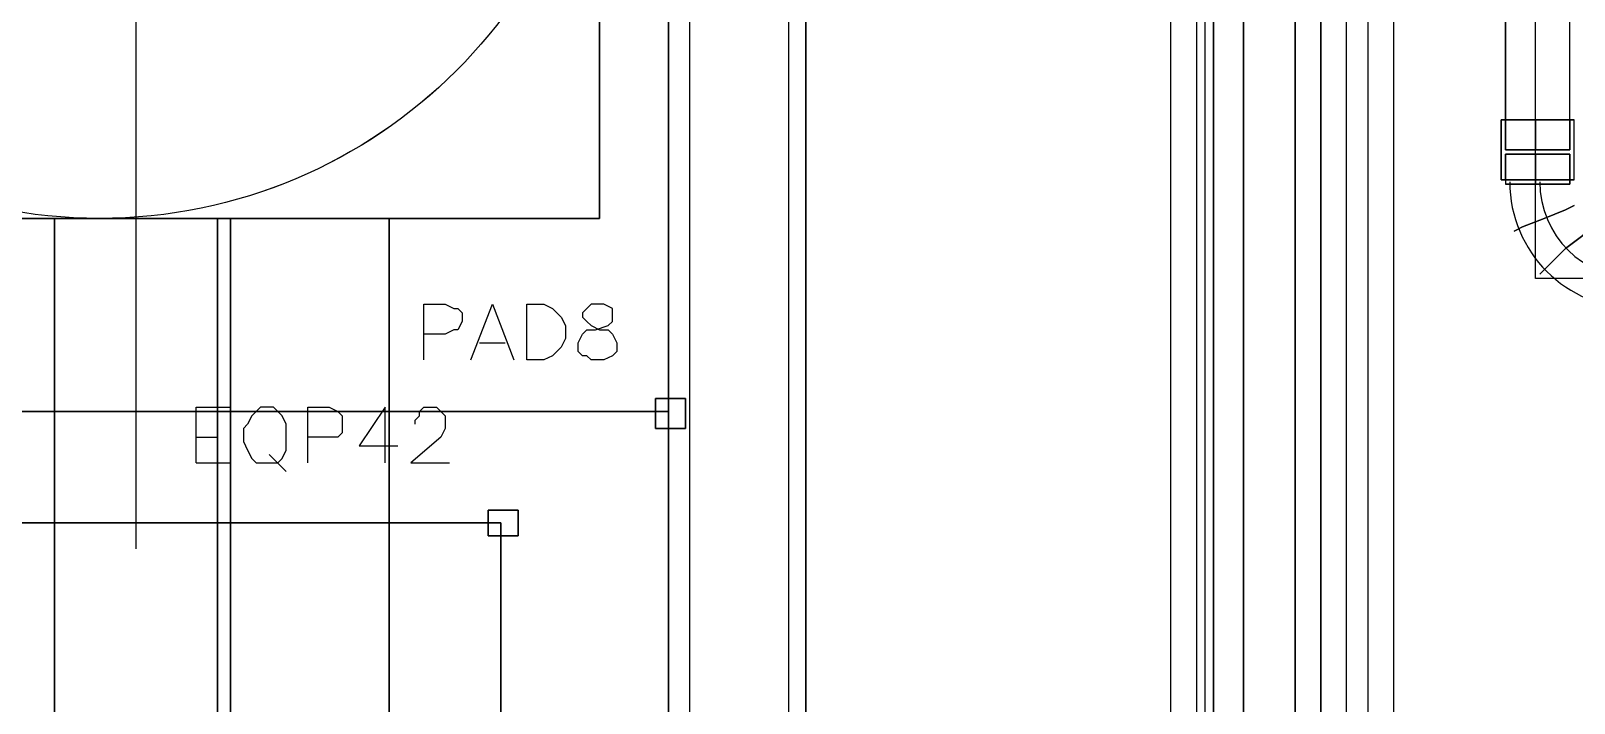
# Model space of a CAD drawing. Header units: metres. Extents: x 114 to 218, y 8 to 180.
# Drawn here: x 165.1 to 170.63, y 75.33 to 77.75 of the extents above; entities that cross this region are included whole.
import ezdxf

# ---------------------------------------------------------------- set-up
doc = ezdxf.new("R2010")
doc.units = ezdxf.units.M
doc.header["$MEASUREMENT"] = 0
for name, color, linetype in [('_Route', 7, 'Continuous'), ('A-2D-I-WALL', 7, 'Continuous'), ('A-3D-I-WALL', 7, 'Continuous'), ('A_GRID', 7, 'Continuous'), ('E-EQUIP', 7, 'Continuous'), ('E-EQUIP-PAD', 7, 'Continuous'), ('E-TFP-EQUIP', 7, 'Continuous'), ('E-TFP-EQUIP PAD', 7, 'Continuous'), ('PL-DHW-Pipe', 7, 'Continuous'), ('PL-DHW-Pipe_Fitting-Insulation', 7, 'Continuous'), ('PL-DHWR-Pipe', 7, 'Continuous'), ('PL-DHWR-Pipe_Fitting-Insulation', 7, 'Continuous'), ('PL-VA-Connector', 7, 'Continuous'), ('PL-VA-Fitting', 7, 'Continuous'), ('PL-VA-Pipe', 7, 'Continuous'), ('S-3D-BEAM', 7, 'Continuous'), ('S-3D-FTNG', 7, 'Continuous'), ('S-3D-PILR', 7, 'Continuous')]:
    doc.layers.add(name, color=color, linetype=linetype)

msp = doc.modelspace()

# ---------------------------------------------------------------- linework, layer by layer
at = {"layer": '_Route', "color": 4, "true_color": 0x00ffff}
for points in [[(126.489, 57.984), (150.623, 57.984), (150.623, 65.1518), (169.8193, 65.1518), (169.8193, 85.5019), (182.2324, 85.5019)], [(126.489, 57.984), (150.623, 57.984), (150.623, 65.1518), (169.8193, 65.1518), (169.8193, 85.5019), (182.2324, 85.5019)], [(193.461, 85.4557), (193.461, 85.0712), (169.3117, 85.0712), (169.3117, 65.721), (150.623, 65.721), (150.623, 77.2265), (141.1786, 77.2265), (140.8402, 77.2265), (130.5806, 77.2265), (130.2422, 77.2265), (126.489, 77.2265)], [(193.461, 85.4557), (193.461, 85.0712), (169.3117, 85.0712), (169.3117, 65.721), (150.623, 65.721), (150.623, 77.2265), (141.1786, 77.2265), (140.8402, 77.2265), (130.5806, 77.2265), (130.2422, 77.2265), (126.489, 77.2265)], [(183.3091, 76.2267), (182.6785, 76.8573), (170.4961, 76.8573), (170.4961, 81.9179), (165.8508, 81.9179)], [(183.3091, 76.2267), (182.6785, 76.8573), (170.4961, 76.8573), (170.4961, 81.9179), (165.8508, 81.9179)]]:
    msp.add_lwpolyline(points, dxfattribs=at)
at = {"layer": 'A-2D-I-WALL', "color": 9, "true_color": 0xbababa}
for points in [[(167.8197, 78.1186), (167.8197, 69.4126)], [(167.8812, 69.4741), (167.8812, 78.0571)], [(167.4659, 67.536), (167.4659, 77.9956)], [(167.389, 77.7649), (167.389, 67.5975)]]:
    msp.add_lwpolyline(points, dxfattribs=at)
at = {"layer": 'A-3D-I-WALL', "color": 42, "true_color": 0xdda500}
for points in [[(167.389, 78.0571), (167.389, 67.5975), (167.4659, 67.5975), (167.4659, 78.0571), (167.389, 78.0571), (167.8812, 78.0571), (167.8812, 67.5975)], [(167.389, 78.0571), (167.8812, 78.0571), (167.8812, 69.4741), (167.8812, 68.9973), (167.8812, 67.5975), (167.389, 67.5975), (167.389, 78.0571), (167.389, 67.5975)], [(167.8197, 67.5975), (167.8812, 67.5975), (167.8812, 78.0571), (167.8197, 78.0571), (167.8197, 67.5975)]]:
    msp.add_lwpolyline(points, dxfattribs=at)
at = {"layer": 'A_GRID', "color": 1, "true_color": 0xff0000}
msp.add_lwpolyline([(165.4817, 75.8883), (165.4817, 78.2878)], dxfattribs=at)
at = {"layer": 'E-EQUIP', "color": 6, "true_color": 0xff00ff}
for points in [[(164.3896, 72.7966), (164.3896, 75.9806), (166.7891, 75.9806), (166.7891, 72.7966), (166.7891, 75.9806), (164.3896, 75.9806), (164.3896, 72.7966)], [(164.3896, 72.7966), (164.3896, 75.9806), (166.7891, 75.9806), (166.7891, 72.7966), (166.7891, 75.9806), (166.7891, 75.9806), (164.3896, 75.9806), (164.3896, 72.7966)], [(166.7891, 75.9806), (166.7891, 75.9806)], [(166.7891, 75.9806), (166.7891, 75.9806)], [(166.7891, 75.9806), (166.7891, 75.9806)]]:
    msp.add_lwpolyline(points, dxfattribs=at)
at = {"layer": 'E-EQUIP-PAD', "color": 8, "true_color": 0x767676}
for points in [[(164.0358, 72.4274), (164.0358, 76.3805), (167.389, 76.3805), (167.389, 72.4274), (167.389, 76.3805), (164.0358, 76.3805), (164.0358, 72.4274)], [(167.389, 76.3805), (167.389, 76.3805)], [(167.389, 76.3805), (167.389, 76.3805)]]:
    msp.add_lwpolyline(points, dxfattribs=at)
at = {"layer": 'E-TFP-EQUIP', "color": 6, "true_color": 0xff00ff}
for points in [[(165.697, 76.1959), (165.697, 76.3959), (165.8201, 76.3959)], [(165.9278, 76.3959), (165.9124, 76.3805), (165.897, 76.3651), (165.8816, 76.3344), (165.8662, 76.319), (165.8662, 76.2728), (165.8816, 76.2421), (165.897, 76.2113), (165.9124, 76.1959), (165.9278, 76.1959), (165.9739, 76.1959), (165.9893, 76.1959), (166.0047, 76.2113), (166.0201, 76.2421), (166.0201, 76.2728), (166.0201, 76.319), (166.0201, 76.3344), (166.0047, 76.3651), (165.9893, 76.3805), (165.9739, 76.3959), (165.9278, 76.3959)], [(166.097, 76.1959), (166.097, 76.3959), (166.1739, 76.3959), (166.2046, 76.3805), (166.22, 76.3651), (166.22, 76.3497), (166.22, 76.319), (166.22, 76.3036), (166.2046, 76.2882), (166.1739, 76.2882), (166.097, 76.2882)], [(166.3738, 76.1959), (166.3738, 76.3959), (166.2815, 76.2575), (166.42, 76.2575)], [(166.4815, 76.3344), (166.4815, 76.3497), (166.4969, 76.3651), (166.4969, 76.3805), (166.5123, 76.3959), (166.5584, 76.3959), (166.5738, 76.3805), (166.5892, 76.3651), (166.5892, 76.3497), (166.5892, 76.3344), (166.5892, 76.319), (166.5738, 76.2882), (166.4661, 76.1959), (166.6046, 76.1959)], [(165.697, 76.2882), (165.7739, 76.2882)], [(165.9585, 76.2267), (166.0201, 76.1652)], [(165.697, 76.1959), (165.8201, 76.1959)], [(166.8507, 76.0267), (166.743, 76.0267), (166.743, 75.9344), (166.743, 76.0267), (166.8507, 76.0267)], [(166.743, 76.0267), (166.743, 76.0267)], [(166.743, 76.0267), (166.743, 76.0267)], [(166.8507, 75.9344), (166.8507, 76.0267), (166.8507, 75.9344)], [(166.8507, 76.0267), (166.8507, 76.0267)], [(166.8507, 76.0267), (166.8507, 76.0267)], [(166.8507, 75.9344), (166.743, 75.9344), (166.8507, 75.9344)], [(166.743, 75.9344), (166.743, 75.9344)], [(166.743, 75.9344), (166.743, 75.9344)], [(166.8507, 75.9344), (166.8507, 75.9344)]]:
    msp.add_lwpolyline(points, dxfattribs=at)
at = {"layer": 'E-TFP-EQUIP PAD', "color": 8, "true_color": 0x767676}
for points in [[(166.5123, 76.5651), (166.5123, 76.765), (166.5892, 76.765), (166.6199, 76.7497), (166.6353, 76.7497), (166.6507, 76.7343), (166.6507, 76.7035), (166.6353, 76.6728), (166.6199, 76.6728), (166.5892, 76.6574), (166.5123, 76.6574)], [(166.6815, 76.5651), (166.7584, 76.765), (166.8353, 76.5651)], [(166.8814, 76.5651), (166.8814, 76.765), (166.9429, 76.765), (166.9737, 76.7497), (166.9891, 76.7343), (167.0045, 76.7189), (167.0199, 76.6881), (167.0199, 76.642), (167.0045, 76.6112), (166.9891, 76.5958), (166.9737, 76.5805), (166.9429, 76.5651), (166.8814, 76.5651)], [(167.1122, 76.765), (167.0968, 76.7497), (167.0814, 76.7343), (167.0814, 76.7189), (167.0968, 76.7035), (167.1122, 76.6881), (167.1429, 76.6728), (167.1737, 76.6728), (167.1891, 76.6574), (167.2045, 76.6266), (167.2045, 76.5958), (167.1891, 76.5805), (167.1583, 76.5651), (167.1122, 76.5651), (167.0968, 76.5805), (167.0814, 76.5805), (167.066, 76.5958), (167.066, 76.6266), (167.0814, 76.6574), (167.0968, 76.6728), (167.1275, 76.6728), (167.1737, 76.6881), (167.1891, 76.7035), (167.1891, 76.7189), (167.1891, 76.7343), (167.1891, 76.7497), (167.1583, 76.765), (167.1122, 76.765)], [(166.7122, 76.6266), (166.8045, 76.6266)], [(167.4506, 76.4267), (167.3429, 76.4267), (167.3429, 76.319), (167.3429, 76.4267), (167.4506, 76.4267)], [(167.3429, 76.4267), (167.3429, 76.4267)], [(167.3429, 76.4267), (167.3429, 76.4267)], [(167.4506, 76.319), (167.4506, 76.4267), (167.4506, 76.319)], [(167.4506, 76.4267), (167.4506, 76.4267)], [(167.4506, 76.4267), (167.4506, 76.4267)], [(167.4506, 76.319), (167.3429, 76.319), (167.4506, 76.319)], [(167.3429, 76.319), (167.3429, 76.319)], [(167.3429, 76.319), (167.3429, 76.319)], [(167.4506, 76.319), (167.4506, 76.319)]]:
    msp.add_lwpolyline(points, dxfattribs=at)
at = {"layer": 'PL-DHW-Pipe', "color": 1, "true_color": 0xff0000}
for points in [[(169.727, 65.2749), (169.727, 84.4405)], [(169.727, 84.4405), (169.727, 65.2749)], [(169.727, 65.2749), (169.727, 84.4405)], [(169.727, 84.4405), (169.727, 65.2749)], [(169.8193, 65.2749), (169.8193, 84.4405)], [(169.8193, 65.2749), (169.8193, 84.4405)], [(169.8193, 65.2749), (169.8193, 84.4405)], [(169.8193, 65.2749), (169.8193, 84.4405)], [(169.8962, 65.2749), (169.8962, 84.4405)], [(169.8962, 65.2749), (169.8962, 84.4405)], [(169.8962, 65.2749), (169.8962, 84.4405)], [(169.8962, 65.2749), (169.8962, 84.4405)]]:
    msp.add_lwpolyline(points, dxfattribs=at)
at = {"layer": 'PL-DHW-Pipe_Fitting-Insulation', "color": 7, "true_color": 0xfafafa}
for points in [[(169.6348, 65.2749), (169.6348, 84.4405)], [(169.6348, 84.4405), (169.6348, 65.2749)], [(169.6348, 65.2749), (169.6348, 84.4405)], [(169.6348, 84.4405), (169.6348, 65.2749)], [(169.8193, 65.2749), (169.8193, 84.4405)], [(169.8193, 65.2749), (169.8193, 84.4405)], [(169.8193, 65.2749), (169.8193, 84.4405)], [(169.8193, 65.2749), (169.8193, 84.4405)], [(169.9885, 65.2749), (169.9885, 84.4405)], [(169.9885, 65.2749), (169.9885, 84.4405)], [(169.9885, 65.2749), (169.9885, 84.4405)], [(169.9885, 65.2749), (169.9885, 84.4405)]]:
    msp.add_lwpolyline(points, dxfattribs=at)
at = {"layer": 'PL-DHWR-Pipe', "color": 30, "true_color": 0xff7f00}
for points in [[(169.281, 85.0404), (169.281, 65.7671)], [(169.281, 85.0404), (169.281, 65.7671)], [(169.281, 85.0404), (169.281, 65.7671)], [(169.281, 85.0404), (169.281, 65.7671)], [(169.3117, 85.0404), (169.3117, 65.7671)], [(169.3117, 85.0404), (169.3117, 65.7671)], [(169.3117, 85.0404), (169.3117, 65.7671)], [(169.3117, 85.0404), (169.3117, 65.7671)], [(169.3425, 85.0404), (169.3425, 65.7671)], [(169.3425, 65.7671), (169.3425, 65.7671), (169.3425, 85.0404)], [(169.3425, 85.0404), (169.3425, 65.7671)], [(169.3425, 65.7671), (169.3425, 65.7671), (169.3425, 85.0404)]]:
    msp.add_lwpolyline(points, dxfattribs=at)
at = {"layer": 'PL-DHWR-Pipe_Fitting-Insulation', "color": 7, "true_color": 0xfafafa}
for points in [[(169.1887, 85.0404), (169.1887, 65.7671)], [(169.1887, 85.0404), (169.1887, 65.7671)], [(169.1887, 85.0404), (169.1887, 65.7671)], [(169.1887, 85.0404), (169.1887, 65.7671)], [(169.3117, 85.0404), (169.3117, 65.7671)], [(169.3117, 85.0404), (169.3117, 65.7671)], [(169.3117, 85.0404), (169.3117, 65.7671)], [(169.3117, 85.0404), (169.3117, 65.7671)], [(169.4502, 85.0404), (169.4502, 65.7671)], [(169.4502, 65.7671), (169.4502, 65.7671), (169.4502, 85.0404)], [(169.4502, 85.0404), (169.4502, 65.7671)], [(169.4502, 65.7671), (169.4502, 65.7671), (169.4502, 85.0404)]]:
    msp.add_lwpolyline(points, dxfattribs=at)
at = {"layer": 'PL-VA-Connector', "color": 171, "true_color": 0x7f7fff}
for points in [[(170.6346, 77.4265), (170.6038, 77.4265), (170.5577, 77.4265), (170.4961, 77.4265), (170.4346, 77.4265), (170.3885, 77.4265), (170.3731, 77.4265), (170.3885, 77.4265), (170.4346, 77.4265), (170.4961, 77.4265), (170.5577, 77.4265), (170.6038, 77.4265), (170.6346, 77.4265)], [(170.3731, 77.2111), (170.3731, 77.4265)], [(170.3731, 77.4265), (170.3731, 77.2111)], [(170.6346, 77.4265), (170.6038, 77.4265), (170.5577, 77.4265), (170.4961, 77.4265), (170.4346, 77.4265), (170.3885, 77.4265), (170.3731, 77.4265), (170.3885, 77.4265), (170.4346, 77.4265), (170.4961, 77.4265), (170.5577, 77.4265), (170.6038, 77.4265), (170.6346, 77.4265)], [(170.3731, 77.2111), (170.3731, 77.4265)], [(170.3731, 77.4265), (170.3731, 77.2111)], [(170.6192, 77.4265), (170.5884, 77.4265), (170.4961, 77.4265), (170.4192, 77.4265), (170.3885, 77.4265), (170.4192, 77.4265), (170.4961, 77.4265), (170.5884, 77.4265), (170.6192, 77.4265)], [(170.3885, 77.4265), (170.3885, 77.3188)], [(170.3885, 77.4265), (170.3885, 77.3188)], [(170.6192, 77.4265), (170.5884, 77.4265), (170.4961, 77.4265), (170.4192, 77.4265), (170.3885, 77.4265), (170.4192, 77.4265), (170.4961, 77.4265), (170.5884, 77.4265), (170.6192, 77.4265)], [(170.3885, 77.4265), (170.3885, 77.3188)], [(170.3885, 77.4265), (170.3885, 77.3188)], [(170.4961, 77.4265), (170.4961, 77.3188)], [(170.4961, 77.4265), (170.4961, 77.3188)], [(170.4961, 77.2111), (170.4961, 77.4265)], [(170.4961, 77.2111), (170.4961, 77.4265)], [(170.4961, 77.4265), (170.4961, 77.3188)], [(170.4961, 77.4265), (170.4961, 77.3188)], [(170.4961, 77.2111), (170.4961, 77.4265)], [(170.4961, 77.2111), (170.4961, 77.4265)], [(170.6192, 77.4265), (170.6192, 77.3188)], [(170.6192, 77.4265), (170.6192, 77.4265)], [(170.6192, 77.3188), (170.6192, 77.4265)], [(170.6192, 77.4265), (170.6192, 77.3188)], [(170.6192, 77.4265), (170.6192, 77.4265)], [(170.6192, 77.3188), (170.6192, 77.4265)], [(170.6346, 77.2111), (170.6346, 77.4265)], [(170.6346, 77.4265), (170.6346, 77.4265)], [(170.6346, 77.2111), (170.6346, 77.4265)], [(170.6346, 77.2111), (170.6346, 77.4265)], [(170.6346, 77.4265), (170.6346, 77.4265)], [(170.6346, 77.2111), (170.6346, 77.4265)], [(170.3885, 77.3188), (170.4192, 77.3188), (170.4961, 77.3188), (170.5884, 77.3188), (170.6192, 77.3188), (170.5884, 77.3188), (170.4961, 77.3188), (170.4192, 77.3188), (170.3885, 77.3188)], [(170.3885, 77.3188), (170.4192, 77.3188), (170.4961, 77.3188), (170.5884, 77.3188), (170.6192, 77.3188), (170.5884, 77.3188), (170.4961, 77.3188), (170.4192, 77.3188), (170.3885, 77.3188)], [(170.6192, 77.3188), (170.6192, 77.3188)], [(170.6192, 77.3188), (170.6192, 77.3188)], [(170.6192, 77.3034), (170.5884, 77.3034), (170.4961, 77.3034), (170.4192, 77.3034), (170.3885, 77.3034), (170.4192, 77.3034), (170.4961, 77.3034), (170.5884, 77.3034), (170.6192, 77.3034)], [(170.3885, 77.2111), (170.3885, 77.3034)], [(170.3885, 77.3034), (170.3885, 77.3034)], [(170.3885, 77.3034), (170.3885, 77.2111)], [(170.6192, 77.3034), (170.5884, 77.3034), (170.4961, 77.3034), (170.4192, 77.3034), (170.3885, 77.3034), (170.4192, 77.3034), (170.4961, 77.3034), (170.5884, 77.3034), (170.6192, 77.3034)], [(170.3885, 77.2111), (170.3885, 77.3034)], [(170.3885, 77.3034), (170.3885, 77.3034)], [(170.3885, 77.3034), (170.3885, 77.2111)], [(170.4961, 77.2111), (170.4961, 77.3034)], [(170.4961, 77.2111), (170.4961, 77.3034)], [(170.4961, 77.2111), (170.4961, 77.3034)], [(170.4961, 77.2111), (170.4961, 77.3034)], [(170.6192, 77.2111), (170.6192, 77.3034)], [(170.6192, 77.2111), (170.6192, 77.3034)], [(170.6192, 77.2111), (170.6192, 77.3034)], [(170.6192, 77.2111), (170.6192, 77.3034)], [(170.3731, 77.2111), (170.3885, 77.2111), (170.4346, 77.2111), (170.4961, 77.2111), (170.5577, 77.2111), (170.6038, 77.2111), (170.6346, 77.2111), (170.6038, 77.2111), (170.5577, 77.2111), (170.4961, 77.2111), (170.4346, 77.2111), (170.3885, 77.2111), (170.4192, 77.2111), (170.4961, 77.2111), (170.5884, 77.2111), (170.6192, 77.2111), (170.5884, 77.2111), (170.4961, 77.2111), (170.4192, 77.2111), (170.3885, 77.2111), (170.3731, 77.2111)], [(170.3731, 77.2111), (170.3731, 77.2111)], [(170.3731, 77.2111), (170.3885, 77.2111), (170.4346, 77.2111), (170.4961, 77.2111), (170.5577, 77.2111), (170.6038, 77.2111), (170.6346, 77.2111), (170.6038, 77.2111), (170.5577, 77.2111), (170.4961, 77.2111), (170.4346, 77.2111), (170.3885, 77.2111), (170.4192, 77.2111), (170.4961, 77.2111), (170.5884, 77.2111), (170.6192, 77.2111), (170.5884, 77.2111), (170.4961, 77.2111), (170.4192, 77.2111), (170.3885, 77.2111), (170.3731, 77.2111)], [(170.3731, 77.2111), (170.3731, 77.2111)], [(170.3885, 77.2111), (170.3885, 77.2111)], [(170.3885, 77.2111), (170.3885, 77.2111)]]:
    msp.add_lwpolyline(points, dxfattribs=at)
at = {"layer": 'PL-VA-Fitting', "color": 171, "true_color": 0x7f7fff}
for points in [[(170.6192, 77.3034), (170.5884, 77.3034), (170.4961, 77.3034), (170.4192, 77.3034), (170.3885, 77.3034), (170.4192, 77.3034), (170.4961, 77.3034), (170.5884, 77.3034), (170.6192, 77.3034)], [(170.3885, 77.3034), (170.3885, 77.1957)], [(170.3885, 77.3034), (170.3885, 77.1957)], [(170.6192, 77.3034), (170.5884, 77.3034), (170.4961, 77.3034), (170.4192, 77.3034), (170.3885, 77.3034), (170.4192, 77.3034), (170.4961, 77.3034), (170.5884, 77.3034), (170.6192, 77.3034)], [(170.3885, 77.3034), (170.3885, 77.1957)], [(170.3885, 77.3034), (170.3885, 77.1957)], [(170.4961, 77.3034), (170.4961, 77.1957)], [(170.4961, 77.3034), (170.4961, 77.1957)], [(170.4961, 77.3034), (170.4961, 77.1957)], [(170.4961, 77.3034), (170.4961, 77.1957)], [(170.6192, 77.3034), (170.6192, 77.1957)], [(170.6192, 77.3034), (170.6192, 77.3034)], [(170.6192, 77.1957), (170.6192, 77.3034)], [(170.6192, 77.3034), (170.6192, 77.1957)], [(170.6192, 77.3034), (170.6192, 77.3034)], [(170.6192, 77.1957), (170.6192, 77.3034)], [(170.3885, 77.1957), (170.4192, 77.1957), (170.4961, 77.1957), (170.5884, 77.1957), (170.6192, 77.1957), (170.5884, 77.1957), (170.4961, 77.1957), (170.4192, 77.1957), (170.3885, 77.1957)], [(170.3885, 77.1957), (170.4192, 77.1957), (170.4961, 77.1957), (170.5884, 77.1957), (170.6192, 77.1957), (170.5884, 77.1957), (170.4961, 77.1957), (170.4192, 77.1957), (170.3885, 77.1957)], [(170.6192, 77.1957), (170.6192, 77.1957)], [(170.6192, 77.1957), (170.6192, 77.1957)], [(170.6346, 77.1188), (170.6038, 77.1034), (170.5269, 77.0727), (170.45, 77.0419), (170.4192, 77.0265), (170.45, 77.0419), (170.5269, 77.0727), (170.6038, 77.1034), (170.6346, 77.1188)], [(170.6346, 77.1188), (170.6038, 77.1034), (170.5269, 77.0727), (170.45, 77.0419), (170.4192, 77.0265), (170.45, 77.0419), (170.5269, 77.0727), (170.6038, 77.1034), (170.6346, 77.1188)], [(170.6807, 77.0419), (170.6653, 77.0112), (170.6038, 76.965), (170.5423, 76.9035), (170.5115, 76.8727), (170.5423, 76.9035), (170.6038, 76.965), (170.6653, 77.0112), (170.6807, 77.0419)], [(170.6807, 77.0419), (170.6653, 77.0112), (170.6038, 76.965), (170.5423, 76.9035), (170.5115, 76.8727), (170.5423, 76.9035), (170.6038, 76.965), (170.6653, 77.0112), (170.6807, 77.0419)]]:
    msp.add_lwpolyline(points, dxfattribs=at)
for radius in [0.4538, 0.4538, 0.4538, 0.4538, 0.3461, 0.3461, 0.3461, 0.3461]:
    msp.add_arc((170.8576, 77.2034), radius, 180, 270, dxfattribs=at)
at = {"layer": 'PL-VA-Pipe', "color": 171, "true_color": 0x7f7fff}
for points in [[(170.3885, 77.3188), (170.3885, 81.4565)], [(170.3885, 81.4565), (170.3885, 77.3188)], [(170.3885, 77.3188), (170.3885, 81.4565)], [(170.3885, 81.4565), (170.3885, 77.3188)], [(170.4961, 77.3188), (170.4961, 81.4565)], [(170.4961, 77.3188), (170.4961, 81.4565)], [(170.4961, 77.3188), (170.4961, 81.4565)], [(170.4961, 77.3188), (170.4961, 81.4565)], [(170.6192, 77.3188), (170.6192, 81.4565)], [(170.6192, 77.3188), (170.6192, 81.4565)], [(170.6192, 77.3188), (170.6192, 81.4565)], [(170.6192, 77.3188), (170.6192, 81.4565)], [(170.3885, 77.3188), (170.4192, 77.3188), (170.4961, 77.3188), (170.5884, 77.3188), (170.6192, 77.3188), (170.5884, 77.3188), (170.4961, 77.3188), (170.4192, 77.3188), (170.3885, 77.3188)], [(170.3885, 77.3188), (170.4192, 77.3188), (170.4961, 77.3188), (170.5884, 77.3188), (170.6192, 77.3188), (170.5884, 77.3188), (170.4961, 77.3188), (170.4192, 77.3188), (170.3885, 77.3188)], [(170.6192, 77.3188), (170.6192, 77.3188)], [(170.6192, 77.3188), (170.6192, 77.3188)]]:
    msp.add_lwpolyline(points, dxfattribs=at)
at = {"layer": 'S-3D-BEAM', "color": 4, "true_color": 0x00ffff}
for points in [[(165.1894, 77.0727), (165.1894, 24.5287), (165.1894, 77.0727)], [(166.3892, 24.5287), (165.1894, 24.5287), (165.1894, 24.5287), (165.1894, 77.0727), (166.3892, 77.0727), (166.3892, 24.5287)], [(165.1894, 24.5287), (166.3892, 24.5287), (166.3892, 24.5287), (166.3892, 77.0727), (165.1894, 77.0727), (165.1894, 24.5287)], [(165.1894, 77.0727), (165.1894, 24.5287), (165.1894, 77.0727)], [(165.7739, 24.5287), (165.1894, 24.5287), (165.1894, 24.5287), (165.1894, 77.0727), (165.7739, 77.0727), (165.7739, 24.5287)], [(165.7739, 24.5287), (165.1894, 24.5287), (165.7739, 24.5287), (165.7739, 24.5287), (165.7739, 77.0727), (165.1894, 77.0727), (165.1894, 24.5287), (166.3892, 24.5287), (165.8201, 24.5287)], [(165.7739, 77.0727), (165.1894, 77.0727), (166.3892, 77.0727), (165.8201, 77.0727)], [(165.7739, 77.0727), (165.1894, 77.0727), (165.1894, 77.0727), (166.3892, 77.0727), (165.8201, 77.0727)], [(165.7739, 77.0727), (165.7739, 24.5287), (165.7739, 77.0727)], [(165.7739, 77.0727), (165.7739, 77.0727)], [(165.8201, 24.5287), (166.3892, 24.5287), (166.3892, 24.5287), (166.3892, 77.0727), (165.8201, 77.0727), (165.8201, 24.5287)], [(165.8201, 77.0727), (165.8201, 24.5287), (165.8201, 77.0727)], [(166.3892, 24.5287), (165.8201, 24.5287), (165.8201, 24.5287), (165.8201, 77.0727), (166.3892, 77.0727), (166.3892, 24.5287)], [(165.8201, 77.0727), (165.8201, 77.0727)], [(166.3892, 77.0727), (166.3892, 24.5287), (166.3892, 77.0727)], [(166.3892, 77.0727), (166.3892, 24.5287), (166.3892, 77.0727)], [(166.3892, 77.0727), (166.3892, 77.0727)]]:
    msp.add_lwpolyline(points, dxfattribs=at)
at = {"layer": 'S-3D-FTNG', "color": 254, "true_color": 0xdcdcdc}
for points in [[(167.1429, 77.0727), (153.3455, 77.0727), (153.3455, 80.672), (167.1429, 80.672), (167.1429, 77.0727), (167.1429, 80.672), (153.3455, 80.672), (153.3455, 77.0727), (167.1429, 77.0727)], [(167.1429, 77.0727), (167.1429, 77.0727)]]:
    msp.add_lwpolyline(points, dxfattribs=at)
at = {"layer": 'S-3D-PILR', "color": 8, "true_color": 0x808080}
msp.add_lwpolyline([(165.3433, 77.0727), (165.3433, 77.0727)], dxfattribs=at)
for radius in [1.8073, 1.8074]:
    msp.add_circle((165.351, 78.88), radius, dxfattribs=at)

doc.saveas('drawing.dxf')
